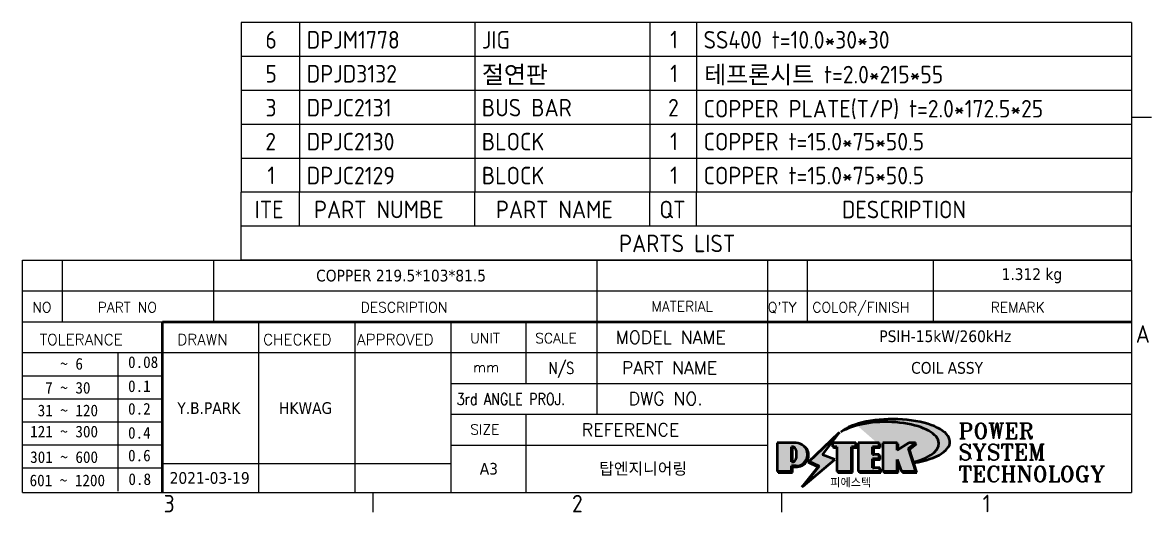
# Model space of a CAD drawing. Header units: millimetres. Extents: x 0 to 630, y 0 to 446.
# Drawn here: x 330 to 620.1, y 9.9 to 135.7 of the extents above; entities that cross this region are included whole.
import ezdxf
from ezdxf.enums import TextEntityAlignment as Align

# ---------------------------------------------------------------- set-up
doc = ezdxf.new("R2010")
doc.units = ezdxf.units.MM
doc.header["$LTSCALE"] = 1.5
doc.layers.get('0').update_dxf_attribs({"color": 3, "lineweight": 25})
for name, color, linetype, lineweight in [('경계(ISO)', 7, 'Continuous', 25), ('기호(ISO)', 5, 'Continuous', 25), ('제목(ISO)', 5, 'Continuous', 50), ('해치(ISO)', 7, 'Continuous', 18)]:
    doc.layers.add(name, color=color, linetype=linetype, lineweight=lineweight)
doc.styles.add('HAN_291', font='')
doc.styles.add('HAN_370', font='', dxfattribs={"width": 2})
doc.styles.add('RC_284', font='ROMANC.shx')
doc.styles.add('RC_287', font='ROMANC.shx')
doc.styles.add('RC_292', font='ROMANC.shx')
doc.styles.add('ROMANT_294', font='romant.shx')
doc.styles.add('문자 텍스트_PSTEK_POSCO', font='isocp.shx')
doc.styles.add('텍스트 스타일198', font='tahoma.ttf')
doc.styles.add('텍스트 스타일333', font='ROMANC.shx', dxfattribs={"width": 0.800000011920929})
doc.styles.get('HAN_291').set_extended_font_data('GulimChe')
doc.styles.get('HAN_370').set_extended_font_data('GulimChe')

# ---------------------------------------------------------------- blocks, each defined once
blk = doc.blocks.new('경계 Default Border')
at = {"layer": '경계(ISO)'}
for p, q in [((410, 74.25000190734863), (413.4000015258789, 74.25000190734863)), ((280, 10), (280, 6.599999666213989)), ((350, 10), (350, 6.599999666213989))]:
    blk.add_line(p, q, dxfattribs=at)
at = {"layer": '경계(ISO)', "color": 2, "char_height": 3.00000011920929, "attachment_point": 7, "style": '문자 텍스트_PSTEK_POSCO'}
for s, insert in [('A', (410.7144008173592, 35.61784856929444)), ('3', (244.1685395229535, 6.57139439638704)), ('2', (314.127739416884, 6.57139439638704)), ('1', (384.4860661041481, 6.59999988079071))]:
    blk.add_mtext(s, dxfattribs=dict(at, insert=insert))
blk = doc.blocks.new('제목 블록 PSTEK')
for color, points in [(252, [(317.2195697678507, 17.0593801673321), (322.0326348870767, 21.62682475217465), (322.2781991042243, 21.94392121864296), (317.0471853425802, 16.97985676345368), (318.7512090904202, 16.1899260703855), (316.0018030350395, 12.71868385740789), (316.3356552234328, 13.00206718743325), (318.9235935156908, 16.2694494742633)]), (5, [(321.6183518841322, 17.4193704504104), (319.5281351041078, 18.24969419629727), (322.4505835294948, 22.02344462252142), (317.2195697678507, 17.0593801673321), (318.9235935156908, 16.2694494742633), (316.1741874603099, 12.79820726128571)]), (1, [(324.4839107253602, 19.60711530335299), (325.2419748254881, 19.60711530335299), (325.2419748254881, 20.25857663940324), (321.2266040451076, 20.25857663940324), (321.2266040451076, 19.60711530335299), (321.9846681452406, 19.60711530335299), (321.9846681452406, 15.3430047401139), (324.4839107253602, 15.3430047401139)]), (252, [(321.9846681452406, 19.60711530335299), (321.4042753185749, 19.60711530335299), (321.4042753185749, 19.45905590879572), (321.9846681452406, 19.45905590879572)]), (252, [(324.6615819988275, 19.45905590879572), (325.4196460989604, 19.45905590879572), (325.4196460989604, 20.11051724484596), (325.2419748254881, 20.11051724484596), (325.2419748254881, 19.60711530335299), (324.4839107253602, 19.60711530335299), (324.4839107253602, 15.3430047401139), (322.1623394187076, 15.3430047401139), (322.1623394187076, 15.19494534555726), (324.6615819988275, 15.19494534555726)]), (1, [(329.2277337269622, 20.25857663940324), (325.65654113025, 20.25857663940324), (325.65654113025, 15.3430047401139), (329.3580259941756, 15.3430047401139), (329.3580259941756, 15.9944660761648), (328.1137701654877, 15.9944660761648), (328.1137701654877, 17.56360607323003), (329.2277337269622, 17.56360607323003), (329.2277337269622, 18.25543873810179), (328.1137701654877, 18.25543873810179), (328.1137701654877, 19.60711530335299), (329.2277337269622, 19.60711530335299)]), (252, [(328.2914414389548, 19.45905590879572), (329.4054050004294, 19.45905590879572), (329.4054050004294, 20.11051724484596), (329.2277337269622, 20.11051724484596), (329.2277337269622, 19.60711530335299), (328.1137701654877, 19.60711530335299), (328.1137701654877, 18.25543873810179), (328.2914414389548, 18.25543873810179)]), (1, [(332.3312149849806, 20.25857663940324), (329.8592894925411, 20.25857663940324), (329.8592894925411, 15.3430047401139), (332.3312149849806, 15.3430047401139), (332.3312149849806, 17.4318630164523), (333.0701931098801, 15.3430047401139), (335.4855464857051, 15.3430047401139), (334.2514536401189, 19.30614745124769), (335.4379594596742, 20.25857663940324), (334.3071782107978, 20.25857663940324), (332.3312149849806, 18.99741471888304)]), (252, [(332.5088862584528, 20.1105172448466), (332.3312149849806, 20.1105172448466), (332.3312149849806, 18.99741471888368), (332.5088862584528, 19.11081371413894)]), (252, [(335.6156307331414, 20.11051724484596), (335.2535118015555, 20.11051724484596), (334.2514536401189, 19.30614745124769), (335.4855464857051, 15.3430047401139), (333.1954852176545, 15.3430047401139), (333.2478643833523, 15.19494534555726), (335.6632177591723, 15.19494534555726), (334.4291249135862, 19.15808805669106)]), (252, [(328.2914414389548, 17.41554667867274), (329.4054050004294, 17.41554667867274), (329.4054050004294, 18.10737934354514), (329.2277337269622, 18.10737934354514), (329.2277337269622, 17.56360607323003), (328.1137701654877, 17.56360607323003), (328.1137701654877, 15.9944660761648), (328.2914414389548, 15.9944660761648)]), (252, [(332.5088862584528, 16.92964231796647), (332.3312149849806, 17.43186301645164), (332.3312149849806, 15.3430047401139), (330.0369607660135, 15.3430047401139), (330.0369607660135, 15.19494534555726), (332.5088862584528, 15.19494534555726)]), (252, [(329.5356972676428, 15.8464066816075), (329.3580259941756, 15.8464066816075), (329.3580259941756, 15.3430047401139), (325.8342124037171, 15.3430047401139), (325.8342124037171, 15.19494534555726), (329.5356972676428, 15.19494534555726)])]:
    blk.add_hatch(color=color).paths.add_polyline_path(points)
h = blk.add_hatch(color=1)
edge = h.paths.add_edge_path(flags=0)
edge.add_line((314.2242174273352, 19.60711530335299), (314.2242174273352, 17.00126995915134))
edge.add_line((314.2242174273352, 17.00126995915134), (314.3485873187598, 17.00126995915134))
edge.add_arc((314.3485873187598, 17.6527312952023), 0.6514613360509371, 270, 360)
edge.add_line((315.0000486548106, 17.6527312952023), (315.0000486548106, 18.95565396730211))
edge.add_arc((314.3485873187598, 18.95565396730212), 0.6514613360508712, 0, 90)
edge.add_line((314.3485873187598, 19.60711530335299), (314.2242174273352, 19.60711530335299))
edge = h.paths.add_edge_path()
edge.add_arc((314.9847713324306, 18.28938669179658), 1.969189947606664, 269.9999999999959, 450)
edge.add_line((314.9847713324306, 20.25857663940318), (311.7664314776902, 20.25857663940324))
edge.add_line((311.7664314776902, 20.25857663940324), (311.7664314776902, 15.3430047401139))
edge.add_line((311.7664314776902, 15.3430047401139), (314.2242174273352, 15.3430047401139))
edge.add_line((314.2242174273352, 15.3430047401139), (314.2242174273352, 16.32019674418991))
edge.add_line((314.2242174273352, 16.32019674418991), (314.9847713324307, 16.32019674418991))
h = blk.add_hatch(color=252)
edge = h.paths.add_edge_path()
edge.add_arc((314.9847713324309, 18.28938669179657), 1.969189947606666, 270, 406.8278729790604)
edge.add_arc((315.1624426058984, 18.1413272972396), 1.969189947606962, -90, 53.560984836317004, ccw=False)
edge.add_line((315.1624426058984, 16.17213734963263), (314.4018887008024, 16.17213734963263))
edge.add_line((314.4018887008024, 16.17213734963263), (314.4018887008024, 15.19494534555726))
edge.add_line((314.4018887008024, 15.19494534555726), (311.9441027511573, 15.19494534555726))
edge.add_line((311.9441027511573, 15.19494534555726), (311.9441027511573, 15.3430047401139))
edge.add_line((311.9441027511573, 15.3430047401139), (314.2242174273352, 15.3430047401139))
edge.add_line((314.2242174273352, 15.3430047401139), (314.2242174273352, 16.32019674418991))
edge.add_line((314.2242174273352, 16.32019674418991), (314.9847713324309, 16.32019674418991))
h = blk.add_hatch(color=252)
edge = h.paths.add_edge_path()
edge.add_line((314.4018887008024, 19.45905590879572), (314.5262585922315, 19.45905590879572))
edge.add_arc((314.5262585922314, 18.80759457274939), 0.6514613360463194, 60.4189348879147, 90.00000000000318, ccw=False)
edge.add_arc((314.3485873187602, 18.95565396730057), 0.6514613360524251, 39.96992292766206, 90.00000000009999)
edge.add_line((314.3485873187591, 19.60711530335307), (314.2242174273352, 19.60711530335298))
edge.add_line((314.2242174273352, 19.60711530335299), (314.2242174273352, 17.00126995915134))
edge.add_line((314.2242174273352, 17.00126995915134), (314.3485873187591, 17.00126995915134))
edge.add_arc((314.3485873187568, 17.652731295233), 0.6514613360816299, 270.0000000002, 274.6930825552478)
edge.add_line((314.4018887008024, 17.0034541317032), (314.4018887008024, 19.45905590879572))
at = {"layer": '해치(ISO)'}
h = blk.add_hatch(color=140, dxfattribs=at)
edge = h.paths.add_edge_path()
edge.add_ellipse((330.3660919371412, 20.15576403068321), major_axis=(9.100907360794343, 0), ratio=0.4069904968023172, start_angle=301.3098473703837, end_angle=507.7436900681698)
edge.add_ellipse((331.5340919371412, 20.4634168429492), major_axis=(-9.82350664112931, 0), ratio=0.3942600559756514, start_angle=111.51207141178469, end_angle=334.47025347086895, ccw=False)
edge.add_line((335.1363447531188, 16.8601935978785), (335.0955236905705, 16.99119398620872))
at = {"color": 180}
for p, q in [((182.475792979055, 11.79100474011392), (182.4757929790549, 51.56524660363496)), ((182.4757929790549, 51.56524660363496), (372.4757929537551, 51.56524660363496)), ((189.2651435055721, 51.56524660363496), (189.2651435055722, 41.00524660363494)), ((215.2152739891528, 41.00524660363494), (215.2152739891528, 51.56524660363496)), ((280.8758854511282, 51.56524660363496), (280.8758854511282, 41.00524660363494)), ((310.0881549537552, 51.56524660363496), (310.0881549537553, 41.00524660363494)), ((316.9044520275131, 51.56524660363496), (316.9044520275127, 41.00524660363494)), ((338.4566026226726, 51.56524660363496), (338.4566026226727, 41.00524660363494)), ((372.4757929537551, 51.56524660363496), (372.4757929537551, 11.79100474011389)), ((182.475792979055, 46.2852466036349), (372.4757929537551, 46.28524660363492)), ((182.475792979055, 41.00524660363493), (206.451475290024, 41.00524660363493)), ((222.9401812389276, 11.79100474011392), (222.9401812389276, 41.00524660363494)), ((239.4288871878316, 11.79100474011392), (239.4288871878316, 41.00524660363494)), ((255.9175931367356, 11.79100474011392), (255.9175931367356, 41.00524660363494)), ((268.6918866058747, 41.00524660363494), (268.6918866058747, 30.44524660363498)), ((280.8758854511282, 41.00524660363494), (280.8758854511282, 25.16524660363502)), ((310.088154953755, 41.00524660363494), (310.088154953755, 11.79100474011392)), ((182.475792979055, 35.72524660363497), (206.451475290024, 35.72524660363497)), ((198.8621818849491, 12.02524660363491), (198.8621818849491, 35.72524660363497)), ((206.451475290024, 35.72524660363497), (372.4757929537551, 35.72524660363497)), ((182.475792979055, 31.77524660363492), (206.451475290024, 31.77524660363492)), ((255.917593136736, 30.44524660363498), (372.4757929537552, 30.44524660363501)), ((182.475792979055, 27.82524660363487), (206.451475290024, 27.82524660363487)), ((255.9175931367359, 25.16524660363502), (372.4757929537552, 25.165246603635)), ((268.6918866058744, 25.16524660363502), (268.6918866058744, 11.79100474011392)), ((182.475792979055, 23.87524660363505), (206.451475290024, 23.87524660363505)), ((182.475792979055, 19.92524660363478), (206.451475290024, 19.92524660363478)), ((255.9175931367359, 19.88524660363481), (310.0881549537553, 19.88524660363481)), ((182.475792979055, 15.97524660363496), (206.451475290024, 15.97524660363496)), ((206.451475290024, 16.74100474011396), (255.9175931367359, 16.74100474011396)), ((182.475792979055, 11.79100474011392), (372.4757929537551, 11.79100474011389))]:
    blk.add_line(p, q, dxfattribs=at)
at = {"color": 7, "lineweight": 50}
for p, q in [((206.4514752900237, 11.79100474011392), (206.4514752900237, 41.00524660363494)), ((206.451475290024, 41.00524660363494), (372.4757929537551, 41.00524660363496))]:
    blk.add_line(p, q, dxfattribs=at)
at = {"color": 7}
for p, q in [((322.2781991042243, 21.94392121864296), (317.0471853425802, 16.97985676345368)), ((322.4505835294948, 22.02344462252142), (317.2195697678507, 17.0593801673321)), ((317.2195697678507, 17.0593801673321), (322.0326348870767, 21.62682475217465)), ((319.5281351041078, 18.24969419629727), (322.4505835294948, 22.02344462252142)), ((322.0326348870767, 21.62682475217465), (322.2781991042243, 21.94392121864296)), ((311.7664314776902, 20.25900474011391), (311.7664314776902, 15.34300474011391)), ((314.9847713324309, 20.25857663940324), (311.7664314776902, 20.25857663940324)), ((314.9847713324309, 20.25857663940324), (311.7664314776902, 20.25857663940324)), ((311.7664314776902, 20.25857663940324), (311.7664314776902, 15.3430047401139)), ((314.2242174273352, 17.00126995915134), (314.2242174273352, 19.60711530335299)), ((314.2242174273352, 19.60711530335299), (314.3485873187591, 19.60711530335299)), ((314.3485873187591, 19.60711530335299), (314.2242174273352, 19.60711530335299)), ((314.2242174273352, 19.60711530335299), (314.2242174273352, 17.00126995915134)), ((314.2242174273352, 17.00126995915134), (314.2242174273352, 19.60711530335299)), ((314.2242174273352, 19.60711530335299), (314.3485873187591, 19.60711530335299)), ((314.4018887008024, 19.45905590879572), (314.5262585922314, 19.45905590879572)), ((314.4018887008024, 17.0034541317032), (314.4018887008024, 19.45905590879572)), ((325.2419748254881, 20.25857663940324), (321.2266040451076, 20.25857663940324)), ((321.2266040451076, 20.25857663940324), (321.2266040451076, 19.60711530335299)), ((325.2419748254881, 20.25857663940324), (321.2266040451076, 20.25857663940324)), ((321.2266040451076, 20.25857663940324), (321.2266040451076, 19.60711530335299)), ((321.2266040451076, 19.60711530335299), (321.9846681452406, 19.60711530335299)), ((321.2266040451076, 19.60711530335299), (321.9846681452406, 19.60711530335299)), ((321.4042753185749, 19.60711530335299), (321.4042753185749, 19.45905590879572)), ((321.9846681452406, 19.60711530335299), (321.4042753185749, 19.60711530335299)), ((321.4042753185749, 19.45905590879572), (321.9846681452406, 19.45905590879572)), ((321.9846681452406, 19.60711530335299), (321.9846681452406, 15.3430047401139)), ((321.9846681452406, 19.45905590879572), (321.9846681452406, 19.60711530335299)), ((321.9846681452406, 19.60711530335299), (321.9846681452406, 15.3430047401139)), ((324.4839107253602, 19.60711530335299), (325.2419748254881, 19.60711530335299)), ((324.4839107253602, 15.3430047401139), (324.4839107253602, 19.60711530335299)), ((325.2419748254881, 19.60711530335299), (324.4839107253602, 19.60711530335299)), ((324.4839107253602, 19.60711530335299), (324.4839107253602, 15.3430047401139)), ((324.4839107253602, 19.60711530335299), (325.2419748254881, 19.60711530335299)), ((324.4839107253602, 15.3430047401139), (324.4839107253602, 19.60711530335299)), ((324.6615819988275, 19.45905590879572), (325.4196460989604, 19.45905590879572)), ((324.6615819988275, 15.19494534555726), (324.6615819988275, 19.45905590879572)), ((325.2419748254881, 19.60711530335299), (325.2419748254881, 20.25857663940324)), ((325.2419748254881, 19.60711530335299), (325.2419748254881, 20.25857663940324)), ((325.4196460989604, 20.11051724484596), (325.2419748254881, 20.11051724484596)), ((325.2419748254881, 20.11051724484596), (325.2419748254881, 19.60711530335299)), ((325.4196460989604, 19.45905590879572), (325.4196460989604, 20.11051724484596)), ((329.2277337269622, 20.25857663940324), (325.65654113025, 20.25857663940324)), ((325.65654113025, 20.25857663940324), (325.65654113025, 15.3430047401139)), ((325.65654113025, 20.25857663940324), (325.65654113025, 15.3430047401139)), ((329.2277337269622, 20.25857663940324), (325.65654113025, 20.25857663940324)), ((328.1137701654877, 18.25543873810179), (328.1137701654877, 19.60711530335299)), ((328.1137701654877, 19.60711530335299), (329.2277337269622, 19.60711530335299)), ((329.2277337269622, 19.60711530335299), (328.1137701654877, 19.60711530335299)), ((328.1137701654877, 19.60711530335299), (328.1137701654877, 18.25543873810179)), ((328.1137701654877, 18.25543873810179), (328.1137701654877, 19.60711530335299)), ((328.1137701654877, 19.60711530335299), (329.2277337269622, 19.60711530335299)), ((328.2914414389548, 18.25543873810179), (328.2914414389548, 19.45905590879572)), ((328.2914414389548, 19.45905590879572), (329.4054050004294, 19.45905590879572)), ((329.2277337269622, 19.60711530335299), (329.2277337269622, 20.25857663940324)), ((329.2277337269622, 19.60711530335299), (329.2277337269622, 20.25857663940324)), ((329.4054050004294, 20.11051724484596), (329.2277337269622, 20.11051724484596)), ((329.2277337269622, 20.11051724484596), (329.2277337269622, 19.60711530335299)), ((329.4054050004294, 19.45905590879572), (329.4054050004294, 20.11051724484596)), ((332.3312149849806, 20.25857663940324), (329.8592894925411, 20.25857663940324)), ((329.8592894925411, 20.25857663940324), (329.8592894925411, 15.3430047401139)), ((329.8592894925411, 20.25857663940324), (329.8592894925411, 15.3430047401139)), ((332.3312149849806, 20.25857663940324), (329.8592894925411, 20.25857663940324)), ((334.3071782107978, 20.25857663940324), (332.3312149849806, 18.99741471888304)), ((332.3312149849806, 18.99741471888304), (332.3312149849806, 20.25857663940324)), ((334.3071782107978, 20.25857663940324), (332.3312149849806, 18.99741471888304)), ((332.3312149849806, 18.99741471888304), (332.3312149849806, 20.25857663940324)), ((332.5088862584528, 20.1105172448466), (332.3312149849806, 20.1105172448466)), ((332.3312149849806, 20.1105172448466), (332.3312149849806, 18.99741471888368)), ((332.5088862584528, 19.11081371413894), (332.5088862584528, 20.1105172448466)), ((334.2514536401189, 19.30614745124769), (335.4379594596742, 20.25857663940324)), ((334.2514536401189, 19.30614745124769), (335.4379594596742, 20.25857663940324)), ((335.2535118015555, 20.11051724484596), (334.2514536401189, 19.30614745124769)), ((335.4379594596742, 20.25857663940324), (334.3071782107978, 20.25857663940324)), ((335.4379594596742, 20.25857663940324), (334.3071782107978, 20.25857663940324)), ((334.4291249135862, 19.15808805669104), (335.6156307331414, 20.11051724484596)), ((335.6156307331414, 20.11051724484596), (335.2535118015555, 20.11051724484596)), ((315.0000486548106, 18.95565396730275), (315.0000486548106, 17.65273129520161)), ((315.0000486548106, 18.95565396730275), (315.0000486548106, 17.65273129520161)), ((316.1741874603099, 12.79820726128571), (321.6183518841322, 17.4193704504104)), ((321.6183518841322, 17.4193704504104), (319.5281351041078, 18.24969419629727)), ((329.2277337269622, 18.25543873810179), (328.1137701654877, 18.25543873810179)), ((328.1137701654877, 18.25543873810179), (328.2914414389548, 18.25543873810179)), ((329.2277337269622, 18.25543873810179), (328.1137701654877, 18.25543873810179)), ((328.1137701654877, 17.56360607323003), (329.2277337269622, 17.56360607323003)), ((328.1137701654877, 15.9944660761648), (328.1137701654877, 17.56360607323003)), ((329.2277337269622, 17.56360607323003), (328.1137701654877, 17.56360607323003)), ((328.1137701654877, 17.56360607323003), (328.1137701654877, 15.9944660761648)), ((328.1137701654877, 17.56360607323003), (329.2277337269622, 17.56360607323003)), ((328.1137701654877, 15.9944660761648), (328.1137701654877, 17.56360607323003)), ((328.2914414389548, 15.9944660761648), (328.2914414389548, 17.41554667867274)), ((328.2914414389548, 17.41554667867274), (329.4054050004294, 17.41554667867274)), ((329.2277337269622, 17.56360607323003), (329.2277337269622, 18.25543873810179)), ((329.2277337269622, 17.56360607323003), (329.2277337269622, 18.25543873810179)), ((329.4054050004294, 18.10737934354514), (329.2277337269622, 18.10737934354514)), ((329.2277337269622, 18.10737934354514), (329.2277337269622, 17.56360607323003)), ((329.4054050004294, 17.41554667867274), (329.4054050004294, 18.10737934354514)), ((332.3312149849806, 18.99741471888368), (332.5088862584528, 19.11081371413894)), ((332.3312149849806, 17.4318630164523), (333.0701931098801, 15.3430047401139)), ((332.3312149849806, 15.3430047401139), (332.3312149849806, 17.4318630164523)), ((332.5088862584528, 16.92964231796647), (332.3312149849806, 17.43186301645164)), ((332.3312149849806, 17.43186301645164), (332.3312149849806, 15.3430047401139)), ((332.3312149849806, 17.4318630164523), (333.0701931098801, 15.3430047401139)), ((332.3312149849806, 15.3430047401139), (332.3312149849806, 17.4318630164523)), ((335.4855464857051, 15.3430047401139), (334.2514536401189, 19.30614745124769)), ((334.2514536401189, 19.30614745124769), (335.4855464857051, 15.3430047401139)), ((335.4855464857051, 15.3430047401139), (334.2514536401189, 19.30614745124769)), ((335.6632177591723, 15.19494534555726), (334.4291249135862, 19.15808805669104)), ((345.0447381189468, 17.50375595811051), (344.9867755289346, 17.689895936919)), ((314.3485873187591, 17.00126995915134), (314.2242174273352, 17.00126995915134)), ((314.2242174273352, 17.00126995915134), (314.3485873187591, 17.00126995915134)), ((314.3485873187591, 17.00126995915134), (314.2242174273352, 17.00126995915134)), ((314.2242174273352, 16.32019674418991), (314.9847713324309, 16.32019674418991)), ((314.2242174273352, 15.3430047401139), (314.2242174273352, 16.32019674418991)), ((314.9847713324309, 16.32019674418991), (314.2242174273352, 16.32019674418991)), ((314.2242174273352, 16.32019674418991), (314.2242174273352, 15.3430047401139)), ((314.2242174273352, 16.32019674418991), (314.9847713324309, 16.32019674418991)), ((314.2242174273352, 15.3430047401139), (314.2242174273352, 16.32019674418991)), ((314.4018887008024, 16.17213734963263), (315.162442605898, 16.17213734963263)), ((314.4018887008024, 15.19494534555726), (314.4018887008024, 16.17213734963263)), ((318.7512090904202, 16.1899260703855), (316.0018030350395, 12.71868385740789)), ((318.9235935156908, 16.2694494742633), (316.1741874603099, 12.79820726128571)), ((316.3356552234328, 13.00206718743325), (318.9235935156908, 16.2694494742633)), ((317.0471853425802, 16.97985676345368), (318.7512090904202, 16.1899260703855)), ((318.9235935156908, 16.2694494742633), (317.2195697678507, 17.0593801673321)), ((317.2195697678507, 17.0593801673321), (318.9235935156908, 16.2694494742633)), ((329.3580259941756, 15.9944660761648), (328.1137701654877, 15.9944660761648)), ((328.1137701654877, 15.9944660761648), (328.2914414389548, 15.9944660761648)), ((329.3580259941756, 15.9944660761648), (328.1137701654877, 15.9944660761648)), ((329.3580259941756, 15.3430047401139), (329.3580259941756, 15.9944660761648)), ((329.3580259941756, 15.3430047401139), (329.3580259941756, 15.9944660761648)), ((329.5356972676428, 15.8464066816075), (329.3580259941756, 15.8464066816075)), ((329.3580259941756, 15.8464066816075), (329.3580259941756, 15.3430047401139)), ((329.5356972676428, 15.19494534555726), (329.5356972676428, 15.8464066816075)), ((332.5088862584528, 15.19494534555726), (332.5088862584528, 16.92964231796647)), ((311.7664314776902, 15.3430047401139), (314.2242174273352, 15.3430047401139)), ((311.7664314776902, 15.3430047401139), (314.2242174273352, 15.3430047401139)), ((314.2242174273352, 15.3430047401139), (311.9441027511573, 15.3430047401139)), ((311.9441027511573, 15.3430047401139), (311.9441027511573, 15.19494534555726)), ((311.9441027511573, 15.19494534555726), (314.4018887008024, 15.19494534555726)), ((321.9846681452406, 15.3430047401139), (324.4839107253602, 15.3430047401139)), ((321.9846681452406, 15.3430047401139), (324.4839107253602, 15.3430047401139)), ((324.4839107253602, 15.3430047401139), (322.1623394187076, 15.3430047401139)), ((322.1623394187076, 15.3430047401139), (322.1623394187076, 15.19494534555726)), ((322.1623394187076, 15.19494534555726), (324.6615819988275, 15.19494534555726)), ((325.65654113025, 15.3430047401139), (329.3580259941756, 15.3430047401139)), ((325.65654113025, 15.3430047401139), (329.3580259941756, 15.3430047401139)), ((329.3580259941756, 15.3430047401139), (325.8342124037171, 15.3430047401139)), ((325.8342124037171, 15.3430047401139), (325.8342124037171, 15.19494534555726)), ((325.8342124037171, 15.19494534555726), (329.5356972676428, 15.19494534555726)), ((329.8592894925411, 15.3430047401139), (332.3312149849806, 15.3430047401139)), ((329.8592894925411, 15.3430047401139), (332.3312149849806, 15.3430047401139)), ((332.3312149849806, 15.3430047401139), (330.0369607660135, 15.3430047401139)), ((330.0369607660135, 15.3430047401139), (330.0369607660135, 15.19494534555726)), ((330.0369607660135, 15.19494534555726), (332.5088862584528, 15.19494534555726)), ((333.0701931098801, 15.3430047401139), (335.4855464857051, 15.3430047401139)), ((333.0701931098801, 15.3430047401139), (335.4855464857051, 15.3430047401139)), ((335.4855464857051, 15.3430047401139), (333.1954852176545, 15.3430047401139)), ((333.1954852176545, 15.3430047401139), (333.2478643833523, 15.19494534555726)), ((333.2478643833523, 15.19494534555726), (335.6632177591723, 15.19494534555726)), ((316.0018030350395, 12.71868385740789), (316.3356552234328, 13.00206718743325))]:
    blk.add_line(p, q, dxfattribs=at)
at = {"color": 5}
for p, q in [((322.4505835294948, 22.02344462252142), (317.2195697678507, 17.0593801673321)), ((319.5281351041078, 18.24969419629727), (322.4505835294948, 22.02344462252142)), ((316.1741874603099, 12.79820726128571), (321.6183518841322, 17.4193704504104)), ((321.6183518841322, 17.4193704504104), (319.5281351041078, 18.24969419629727)), ((318.9235935156908, 16.2694494742633), (316.1741874603099, 12.79820726128571)), ((317.2195697678507, 17.0593801673321), (318.9235935156908, 16.2694494742633))]:
    blk.add_line(p, q, dxfattribs=at)
at = {"color": 1}
for p, q in [((314.9847713324309, 20.25857663940324), (311.7664314776902, 20.25857663940324)), ((311.7664314776902, 20.25857663940324), (311.7664314776902, 15.3430047401139)), ((314.2242174273352, 17.00126995915134), (314.2242174273352, 19.60711530335299)), ((314.2242174273352, 19.60711530335299), (314.3485873187591, 19.60711530335299)), ((325.2419748254881, 20.25857663940324), (321.2266040451076, 20.25857663940324)), ((321.2266040451076, 20.25857663940324), (321.2266040451076, 19.60711530335299)), ((321.2266040451076, 19.60711530335299), (321.9846681452406, 19.60711530335299)), ((321.9846681452406, 19.60711530335299), (321.9846681452406, 15.3430047401139)), ((324.4839107253602, 19.60711530335299), (325.2419748254881, 19.60711530335299)), ((324.4839107253602, 15.3430047401139), (324.4839107253602, 19.60711530335299)), ((325.2419748254881, 19.60711530335299), (325.2419748254881, 20.25857663940324)), ((329.2277337269622, 20.25857663940324), (325.65654113025, 20.25857663940324)), ((325.65654113025, 20.25857663940324), (325.65654113025, 15.3430047401139)), ((328.1137701654877, 18.25543873810179), (328.1137701654877, 19.60711530335299)), ((328.1137701654877, 19.60711530335299), (329.2277337269622, 19.60711530335299)), ((329.2277337269622, 19.60711530335299), (329.2277337269622, 20.25857663940324)), ((332.3312149849806, 20.25857663940324), (329.8592894925411, 20.25857663940324)), ((329.8592894925411, 20.25857663940324), (329.8592894925411, 15.3430047401139)), ((334.3071782107978, 20.25857663940324), (332.3312149849806, 18.99741471888304)), ((332.3312149849806, 18.99741471888304), (332.3312149849806, 20.25857663940324)), ((334.2514536401189, 19.30614745124769), (335.4379594596742, 20.25857663940324)), ((335.4379594596742, 20.25857663940324), (334.3071782107978, 20.25857663940324)), ((315.0000486548106, 18.95565396730275), (315.0000486548106, 17.65273129520161)), ((329.2277337269622, 18.25543873810179), (328.1137701654877, 18.25543873810179)), ((328.1137701654877, 17.56360607323003), (329.2277337269622, 17.56360607323003)), ((328.1137701654877, 15.9944660761648), (328.1137701654877, 17.56360607323003)), ((329.2277337269622, 17.56360607323003), (329.2277337269622, 18.25543873810179)), ((332.3312149849806, 17.4318630164523), (333.0701931098801, 15.3430047401139)), ((332.3312149849806, 15.3430047401139), (332.3312149849806, 17.4318630164523)), ((335.4855464857051, 15.3430047401139), (334.2514536401189, 19.30614745124769)), ((314.3485873187591, 17.00126995915134), (314.2242174273352, 17.00126995915134)), ((314.2242174273352, 16.32019674418991), (314.9847713324309, 16.32019674418991)), ((314.2242174273352, 15.3430047401139), (314.2242174273352, 16.32019674418991)), ((329.3580259941756, 15.9944660761648), (328.1137701654877, 15.9944660761648)), ((329.3580259941756, 15.3430047401139), (329.3580259941756, 15.9944660761648)), ((311.7664314776902, 15.3430047401139), (314.2242174273352, 15.3430047401139)), ((321.9846681452406, 15.3430047401139), (324.4839107253602, 15.3430047401139)), ((325.65654113025, 15.3430047401139), (329.3580259941756, 15.3430047401139)), ((329.8592894925411, 15.3430047401139), (332.3312149849806, 15.3430047401139)), ((333.0701931098801, 15.3430047401139), (335.4855464857051, 15.3430047401139))]:
    blk.add_line(p, q, dxfattribs=at)
at = {"color": 7}
for centre, radius, start, end in [((314.3485873187598, 18.95565396730211), 0.6514613360508712, 0, 90), ((314.3485873187602, 18.95565396730057), 0.6514613360524251, 39.96992292766117, 90), ((314.3485873187598, 18.95565396730212), 0.6514613360508712, 0, 90), ((314.5262585922314, 18.80759457274939), 0.6514613360463193, 60.41893488791137, 90), ((314.9847713324309, 18.28938669179658), 1.969189947606665, 270, 90), ((314.9847713324309, 18.28938669179658), 1.969189947606665, 270, 90), ((314.9847713324307, 18.2893866917965), 1.969189947606594, 270, 46.82787297909833), ((315.1624426058984, 18.1413272972396), 1.969189947606961, 270, 53.56098483636067), ((314.3485873187597, 17.65273129520228), 0.6514613360509381, 270, 0), ((314.3485873187598, 17.6527312952023), 0.6514613360509381, 270, 0), ((314.3485873187568, 17.652731295233), 0.6514613360816299, 270, 274.6930825552478)]:
    blk.add_arc(centre, radius, start, end, dxfattribs=at)
at = {"color": 1}
for centre, radius, start, end in [((314.3485873187598, 18.95565396730211), 0.6514613360508712, 0, 90), ((314.9847713324309, 18.28938669179657), 1.969189947606665, 270, 90), ((314.3485873187598, 17.6527312952023), 0.6514613360509381, 270, 0)]:
    blk.add_arc(centre, radius, start, end, dxfattribs=at)
at = {"layer": '제목(ISO)', "lineweight": 18}
blk.add_line((182.475792979055, 35.72500474011393), (182.475792979055, 11.79100474011392), dxfattribs=at)
at = {"layer": '제목(ISO)'}
for p, q in [((322.2781991042243, 21.94392121864296), (317.0471853425802, 16.97985676345368)), ((322.4505835294948, 22.02344462252142), (317.2195697678507, 17.0593801673321)), ((317.2195697678507, 17.0593801673321), (322.0326348870767, 21.62682475217465)), ((319.5281351041078, 18.24969419629727), (322.4505835294948, 22.02344462252142)), ((322.0326348870767, 21.62682475217465), (322.2781991042243, 21.94392121864296)), ((314.9847713324306, 20.25857663940324), (311.7664314776902, 20.25857663940324)), ((311.7664314776902, 20.25857663940324), (311.7664314776902, 15.3430047401139)), ((314.2242174273352, 17.00126995915134), (314.2242174273352, 19.60711530335299)), ((314.2242174273352, 19.60711530335299), (314.3485873187598, 19.60711530335299)), ((314.3485873187591, 19.60711530335299), (314.2242174273352, 19.60711530335299)), ((314.2242174273352, 19.60711530335299), (314.2242174273352, 17.00126995915134)), ((314.4018887008024, 19.45905590879572), (314.5262585922314, 19.45905590879572)), ((314.4018887008024, 17.0034541317032), (314.4018887008024, 19.45905590879572)), ((325.2419748254881, 20.25857663940324), (321.2266040451076, 20.25857663940324)), ((321.2266040451076, 20.25857663940324), (321.2266040451076, 19.60711530335299)), ((321.2266040451076, 19.60711530335299), (321.9846681452406, 19.60711530335299)), ((321.9846681452406, 19.60711530335299), (321.4042753185749, 19.60711530335299)), ((321.4042753185749, 19.60711530335299), (321.4042753185749, 19.45905590879572)), ((321.4042753185749, 19.45905590879572), (321.9846681452406, 19.45905590879572)), ((321.9846681452406, 19.60711530335299), (321.9846681452406, 15.3430047401139)), ((321.9846681452406, 19.45905590879572), (321.9846681452406, 19.60711530335299)), ((324.4839107253602, 19.60711530335299), (325.2419748254881, 19.60711530335299)), ((324.4839107253602, 15.3430047401139), (324.4839107253602, 19.60711530335299)), ((325.2419748254881, 19.60711530335299), (324.4839107253602, 19.60711530335299)), ((324.4839107253602, 19.60711530335299), (324.4839107253602, 15.3430047401139)), ((324.6615819988275, 19.45905590879572), (325.4196460989604, 19.45905590879572)), ((324.6615819988275, 15.19494534555726), (324.6615819988275, 19.45905590879572)), ((325.2419748254881, 19.60711530335299), (325.2419748254881, 20.25857663940324)), ((325.4196460989604, 20.11051724484596), (325.2419748254881, 20.11051724484596)), ((325.2419748254881, 20.11051724484596), (325.2419748254881, 19.60711530335299)), ((325.4196460989604, 19.45905590879572), (325.4196460989604, 20.11051724484596)), ((329.2277337269622, 20.25857663940324), (325.65654113025, 20.25857663940324)), ((325.65654113025, 20.25857663940324), (325.65654113025, 15.3430047401139)), ((328.1137701654877, 18.25543873810179), (328.1137701654877, 19.60711530335299)), ((328.1137701654877, 19.60711530335299), (329.2277337269622, 19.60711530335299)), ((329.2277337269622, 19.60711530335299), (328.1137701654877, 19.60711530335299)), ((328.1137701654877, 19.60711530335299), (328.1137701654877, 18.25543873810179)), ((328.2914414389548, 19.45905590879572), (329.4054050004294, 19.45905590879572)), ((328.2914414389548, 18.25543873810179), (328.2914414389548, 19.45905590879572)), ((329.2277337269622, 19.60711530335299), (329.2277337269622, 20.25857663940324)), ((329.4054050004294, 20.11051724484596), (329.2277337269622, 20.11051724484596)), ((329.2277337269622, 20.11051724484596), (329.2277337269622, 19.60711530335299)), ((329.4054050004294, 19.45905590879572), (329.4054050004294, 20.11051724484596)), ((332.3312149849806, 20.25857663940324), (329.8592894925411, 20.25857663940324)), ((329.8592894925411, 20.25857663940324), (329.8592894925411, 15.3430047401139)), ((334.3071782107978, 20.25857663940324), (332.3312149849806, 18.99741471888304)), ((332.3312149849806, 18.99741471888304), (332.3312149849806, 20.25857663940324)), ((332.5088862584528, 20.1105172448466), (332.3312149849806, 20.1105172448466)), ((332.3312149849806, 20.1105172448466), (332.3312149849806, 18.99741471888368)), ((332.5088862584528, 19.11081371413894), (332.5088862584528, 20.1105172448466)), ((334.2514536401189, 19.30614745124769), (335.4379594596742, 20.25857663940324)), ((335.2535118015555, 20.11051724484596), (334.2514536401189, 19.30614745124769)), ((335.4379594596742, 20.25857663940324), (334.3071782107978, 20.25857663940324)), ((334.4291249135862, 19.15808805669106), (335.6156307331414, 20.11051724484596)), ((335.6156307331414, 20.11051724484596), (335.2535118015555, 20.11051724484596)), ((315.0000486548106, 18.95565396730211), (315.0000486548106, 17.6527312952023)), ((316.1741874603099, 12.79820726128571), (321.6183518841322, 17.4193704504104)), ((321.6183518841322, 17.4193704504104), (319.5281351041078, 18.24969419629727)), ((329.2277337269622, 18.25543873810179), (328.1137701654877, 18.25543873810179)), ((328.1137701654877, 18.25543873810179), (328.2914414389548, 18.25543873810179)), ((328.1137701654877, 15.9944660761648), (328.1137701654877, 17.56360607323003)), ((328.1137701654877, 17.56360607323003), (329.2277337269622, 17.56360607323003)), ((329.2277337269622, 17.56360607323003), (328.1137701654877, 17.56360607323003)), ((328.1137701654877, 17.56360607323003), (328.1137701654877, 15.9944660761648)), ((328.2914414389548, 17.41554667867274), (329.4054050004294, 17.41554667867274)), ((328.2914414389548, 15.9944660761648), (328.2914414389548, 17.41554667867274)), ((329.2277337269622, 17.56360607323003), (329.2277337269622, 18.25543873810179)), ((329.4054050004294, 18.10737934354514), (329.2277337269622, 18.10737934354514)), ((329.2277337269622, 18.10737934354514), (329.2277337269622, 17.56360607323003)), ((329.4054050004294, 17.41554667867274), (329.4054050004294, 18.10737934354514)), ((332.3312149849806, 18.99741471888368), (332.5088862584528, 19.11081371413894)), ((332.3312149849806, 15.3430047401139), (332.3312149849806, 17.4318630164523)), ((332.3312149849806, 17.4318630164523), (333.0701931098801, 15.3430047401139)), ((332.5088862584528, 16.92964231796647), (332.3312149849806, 17.43186301645164)), ((332.3312149849806, 17.43186301645164), (332.3312149849806, 15.3430047401139)), ((335.4855464857051, 15.3430047401139), (334.2514536401189, 19.30614745124769)), ((334.2514536401189, 19.30614745124769), (335.4855464857051, 15.3430047401139)), ((335.6632177591723, 15.19494534555726), (334.4291249135862, 19.15808805669106)), ((314.3485873187598, 17.00126995915134), (314.2242174273352, 17.00126995915134)), ((314.2242174273352, 17.00126995915134), (314.3485873187591, 17.00126995915134)), ((314.2242174273352, 15.3430047401139), (314.2242174273352, 16.32019674418991)), ((314.2242174273352, 16.32019674418991), (314.9847713324307, 16.32019674418991)), ((314.9847713324309, 16.32019674418991), (314.2242174273352, 16.32019674418991)), ((314.2242174273352, 16.32019674418991), (314.2242174273352, 15.3430047401139)), ((314.4018887008024, 15.19494534555726), (314.4018887008024, 16.17213734963263)), ((314.4018887008024, 16.17213734963263), (315.1624426058984, 16.17213734963263)), ((318.7512090904202, 16.1899260703855), (316.0018030350395, 12.71868385740789)), ((318.9235935156908, 16.2694494742633), (316.1741874603099, 12.79820726128571)), ((316.3356552234328, 13.00206718743325), (318.9235935156908, 16.2694494742633)), ((317.0471853425802, 16.97985676345368), (318.7512090904202, 16.1899260703855)), ((317.2195697678507, 17.0593801673321), (318.9235935156908, 16.2694494742633)), ((318.9235935156908, 16.2694494742633), (317.2195697678507, 17.0593801673321)), ((329.3580259941756, 15.9944660761648), (328.1137701654877, 15.9944660761648)), ((328.1137701654877, 15.9944660761648), (328.2914414389548, 15.9944660761648)), ((329.3580259941756, 15.3430047401139), (329.3580259941756, 15.9944660761648)), ((329.5356972676428, 15.8464066816075), (329.3580259941756, 15.8464066816075)), ((329.3580259941756, 15.8464066816075), (329.3580259941756, 15.3430047401139)), ((329.5356972676428, 15.19494534555726), (329.5356972676428, 15.8464066816075)), ((332.5088862584528, 15.19494534555726), (332.5088862584528, 16.92964231796647)), ((311.7664314776902, 15.3430047401139), (314.2242174273352, 15.3430047401139)), ((314.2242174273352, 15.3430047401139), (311.9441027511573, 15.3430047401139)), ((311.9441027511573, 15.3430047401139), (311.9441027511573, 15.19494534555726)), ((311.9441027511573, 15.19494534555726), (314.4018887008024, 15.19494534555726)), ((321.9846681452406, 15.3430047401139), (324.4839107253602, 15.3430047401139)), ((324.4839107253602, 15.3430047401139), (322.1623394187076, 15.3430047401139)), ((322.1623394187076, 15.3430047401139), (322.1623394187076, 15.19494534555726)), ((322.1623394187076, 15.19494534555726), (324.6615819988275, 15.19494534555726)), ((325.65654113025, 15.3430047401139), (329.3580259941756, 15.3430047401139)), ((329.3580259941756, 15.3430047401139), (325.8342124037171, 15.3430047401139)), ((325.8342124037171, 15.3430047401139), (325.8342124037171, 15.19494534555726)), ((325.8342124037171, 15.19494534555726), (329.5356972676428, 15.19494534555726)), ((329.8592894925411, 15.3430047401139), (332.3312149849806, 15.3430047401139)), ((332.3312149849806, 15.3430047401139), (330.0369607660135, 15.3430047401139)), ((330.0369607660135, 15.3430047401139), (330.0369607660135, 15.19494534555726)), ((330.0369607660135, 15.19494534555726), (332.5088862584528, 15.19494534555726)), ((333.0701931098801, 15.3430047401139), (335.4855464857051, 15.3430047401139)), ((335.4855464857051, 15.3430047401139), (333.1954852176545, 15.3430047401139)), ((333.1954852176545, 15.3430047401139), (333.2478643833523, 15.19494534555726)), ((333.2478643833523, 15.19494534555726), (335.6632177591723, 15.19494534555726)), ((316.0018030350395, 12.71868385740789), (316.3356552234328, 13.00206718743325))]:
    blk.add_line(p, q, dxfattribs=at)
at = {"layer": '제목(ISO)', "color": 4}
blk.add_line((335.1363447531188, 16.8601935978785), (335.0955236905705, 16.99119398620872), dxfattribs=at)
at = {"layer": '제목(ISO)'}
for centre, radius, start, end in [((314.3485873187598, 18.95565396730212), 0.6514613360508712, 0, 90), ((314.3485873187602, 18.95565396730057), 0.6514613360524251, 39.96992292766117, 90), ((314.5262585922314, 18.80759457274939), 0.6514613360463193, 60.41893488791137, 90), ((314.9847713324306, 18.28938669179658), 1.969189947606664, 46.82787297909431, 90), ((314.9847713324307, 18.2893866917965), 1.969189947606594, 270, 46.82787297909833), ((314.9847713324309, 18.28938669179657), 1.969189947606666, 270, 46.8278729790603), ((315.1624426058984, 18.1413272972396), 1.969189947606962, 270, 53.56098483631701), ((314.3485873187598, 17.6527312952023), 0.6514613360509371, 270, 0), ((314.3485873187568, 17.652731295233), 0.6514613360816299, 270, 274.6930825552478)]:
    blk.add_arc(centre, radius, start, end, dxfattribs=at)
at = {"layer": '제목(ISO)', "color": 4}
for centre, major_axis, ratio, start_param, end_param in [((331.5340919371412, 20.4634168429492), (9.82350664112931, 0), 0.3942600559756514, 5.087845455444478, 8.97919982663645), ((330.3660919371412, 20.15576403068321), (9.100907360794343, 0), 0.4069904968023172, 5.258848905294775, 8.861799147915196)]:
    blk.add_ellipse(centre, major_axis=major_axis, ratio=ratio, start_param=start_param, end_param=end_param, dxfattribs=at)
at = {"color": 2, "style": 'RC_284'}
blk.add_text('MATERIAL', height=1.742399930953979, dxfattribs=at).set_placement((295.4820202024417, 43.64524660363492), align=Align.MIDDLE_CENTER)
at = {"color": 2}
for s, height, style, p in [('COLOR/FINISH', 1.742399930953979, 'RC_284', (317.7725341324144, 42.62317362549192)), ('NO', 1.742399930953979, 'RC_284', (184.135398793432, 42.62317362549192)), ('PART NO', 1.742399930953979, 'RC_284', (195.3359407378685, 42.62317362549192)), ('DESCRIPTION', 1.742399930953979, 'RC_284', (240.4025565652523, 42.62317362549192)), ("Q'TY", 1.742399930953979, 'RC_284', (310.1440786515383, 42.62317362549192)), ('REMARK', 1.742399930953979, 'RC_284', (348.346649953877, 42.62317362549192)), (' TOLERANCE', 1.899999976158142, 'RC_287', (184.0872874387979, 37.00893196870329)), ('DRAWN', 1.899999976158142, 'RC_287', (208.9766620976279, 37.00893196870329)), ('CHECKED', 1.899999976158142, 'RC_287', (223.6856844514997, 37.00893196870329)), ('APPROVED', 1.899999976158142, 'RC_287', (239.7795453577791, 37.00893196870329)), ('UNIT', 1.742399930953979, 'RC_284', (259.1652673287452, 37.34317362549218)), ('SCALE', 1.742399930953979, 'RC_284', (270.2934779252897, 37.34317362549218)), ('MODEL NAME', 2.178000062704086, 'RC_292', (284.096330289083, 37.25462520371384)), ('0.08', 2.000000029802322, 'HAN_291', (200.5467345600617, 33.09873600004101)), ('    ~ 6', 2.000000029802322, 'HAN_291', (183.7721304966814, 32.8176515608431)), ('mm', 1.742399930953979, 'RC_284', (259.6505418159997, 32.3543089683787)), ('PART NAME', 2.178000062704086, 'RC_292', (285.1416959765849, 32.03045329421792)), ('0.1', 2.000000029802322, 'HAN_291', (200.5467345600617, 28.98646558742206)), ('  7 ~ 30', 2.000000029802322, 'HAN_291', (183.7721304966814, 28.70538114822415)), ('0.2', 2.000000029802322, 'HAN_291', (200.5467345600617, 25.10736625836028)), (' DWG NO.', 2.178000062704086, 'RC_292', (284.8124284083233, 26.75045329421772)), (' 31 ~ 120', 2.000000029802322, 'HAN_291', (183.7721304966814, 24.82628181916237)), ('SIZE', 1.742399930953979, 'RC_284', (259.1652673287452, 21.69497768947366)), ('REFERENCE', 2.178000062704086, 'RC_292', (278.2741065029841, 21.43214925458022)), ('121 ~ 300', 2.000000029802322, 'HAN_291', (183.7721304966814, 21.21401206133254)), ('0.4', 2.000000029802322, 'HAN_291', (200.5467345600617, 20.99509650053045)), ('301 ~ 600', 2.000000029802322, 'HAN_291', (183.7721304966814, 16.83491273227077)), ('0.6', 2.000000029802322, 'HAN_291', (200.5467345600617, 17.11599717146868)), ('601 ~ 1200', 2.000000029802322, 'HAN_291', (183.6802025156883, 12.84759660881125)), ('0.8', 2.000000029802322, 'HAN_291', (200.6097246063884, 13.05732192299702))]:
    blk.add_text(s, height=height, dxfattribs=dict(at, style=style)).set_placement(p)
at = {"color": 7, "style": '텍스트 스타일333', "width": 0.7999999523162842}
blk.add_text('N/S', height=2.000000029802322, dxfattribs=at).set_placement((274.7838860285014, 33.08524660363496), align=Align.MIDDLE_CENTER)
at = {"color": 2, "style": '텍스트 스타일333', "width": 0.7999999523162842}
blk.add_text('3rd ANGLE PROJ.', height=2.000000029802322, dxfattribs=at).set_placement((256.8430306642954, 26.76148381654429))
at = {"color": 7, "style": 'ROMANT_294'}
for s, p in [('POWER', (342.82727231297, 20.97115304607566)), ('SYSTEM', (342.82727231297, 17.3284636719184)), ('TECHNOLOGY', (342.82727231297, 13.57194088644453))]:
    blk.add_text(s, height=2.700000107288361, dxfattribs=at).set_placement(p)
at = {"color": 7, "insert": (320.8519732224835, 14.21236326823155), "char_height": 1.400000005960464, "attachment_point": 1, "line_spacing_factor": 0.3319999873638153, "style": 'HAN_370'}
blk.add_mtext('\\fHY견고딕|b0|i0;\\H1.4000;피에스텍', dxfattribs=at)
at = {"layer": '제목(ISO)', "color": 7, "style": '텍스트 스타일198'}
for tag, p in [('질량\\P3;_001', (350.2085769879711, 48.1643332325385)), ('설명_001', (232.773060164708, 47.92245856837096)), ('1._MODEL_NAME_001', (329.2627756759067, 37.53784565642327)), ('제목_001', (334.7062164519216, 32.12134217035067)), ('설계자_001', (208.993343327159, 25.2331256569733)), ('점검자_001', (226.4283219502686, 25.23446884679021)), ('작성_날짜_001', (207.6736656800234, 13.26600473167383)), ('시트_크기_001', (260.807090429518, 14.83812566343425)), ('프로젝트_001', (281.267517658003, 14.86209373936811))]:
    blk.add_attdef(tag, p, '', height=2.000000029802322, dxfattribs=at)
for tag, p in [('부품_번호', (202.0180422732032, 48.68004261517713)), ('재질', (295.4820202024417, 48.92524660363499)), ("3._Q'TY", (313.4963034906341, 48.92524660363497)), ('4._COLOR', (327.6805273250926, 48.92524660363493)), ('부품_번호', (340.6772825264351, 27.80524660363501)), ('엔지니어링_승인자', (247.673240162284, 26.23312567187446)), ('점검_날짜', (231.1845342133799, 14.26600474011394)), ('엔지니어링_승인_날짜', (247.6732401622839, 14.26600474011394))]:
    blk.add_attdef(tag, text='', height=2.000000029802322, dxfattribs=at).set_placement(p, align=Align.MIDDLE_CENTER)
blk = doc.blocks.new('PARTS LIST')
at = {"layer": '기호(ISO)'}
for p, q in [((409.9999999999999, 90.45767574492308), (257.4582036531222, 90.45767574492308)), ((257.4582036531222, 90.45767574492308), (257.4582036531222, 61.39808011535023)), ((267.4582036531222, 90.45767574492308), (267.4582036531222, 61.39808011535023)), ((297.4582036531222, 90.45767574492308), (297.4582036531222, 61.39808011535023)), ((327.4582036531222, 90.45767574492308), (327.4582036531222, 61.39808011535023)), ((335.4582036531222, 90.45767574492308), (335.4582036531222, 61.39808011535023)), ((409.9999999999999, 90.45767574492308), (409.9999999999999, 61.39808011535023)), ((409.9999999999999, 84.64575661900851), (257.4582036531222, 84.64575661900851)), ((409.9999999999999, 78.83383749309394), (257.4582036531222, 78.83383749309394)), ((409.9999999999999, 73.02191836717937), (257.4582036531222, 73.02191836717937)), ((409.9999999999999, 67.2099992412648), (257.4582036531222, 67.2099992412648)), ((409.9999999999999, 61.39808011535023), (257.4582036531222, 61.39808011535023)), ((257.4582036531222, 55.58616098943565), (257.4582036531222, 61.39808011535023)), ((267.4582036531222, 55.58616098943565), (267.4582036531222, 61.39808011535023)), ((297.4582036531222, 55.58616098943565), (297.4582036531222, 61.39808011535023)), ((327.4582036531222, 55.58616098943565), (327.4582036531222, 61.39808011535023)), ((335.4582036531222, 55.58616098943565), (335.4582036531222, 61.39808011535023)), ((409.9999999999999, 55.58616098943565), (409.9999999999999, 61.39808011535023)), ((257.4582036531222, 49.77424186352108), (257.4582036531222, 55.58616098943565)), ((409.9999999999999, 55.58616098943565), (257.4582036531222, 55.58616098943565)), ((409.9999999999999, 49.77424186352108), (409.9999999999999, 55.58616098943565)), ((409.9999999999999, 49.77424186352108), (257.4582036531222, 49.77424186352108))]:
    blk.add_line(p, q, dxfattribs=at)
at = {"layer": '기호(ISO)', "color": 2, "char_height": 3.00000011920929, "attachment_point": 7, "style": '문자 텍스트_PSTEK_POSCO'}
for s, insert in [('6', (261.6027431136819, 86.00702006607713)), ('DPJM1778', (268.670204464242, 86.0052322247571)), ('JIG', (298.6942045266359, 86.0052322247571)), ('1', (330.9442697572704, 86.05171612236114)), ('SS400 t=10.0*30*30', (336.670204464242, 86.0052322247571)), ('5', (261.6027431136819, 80.19331309884252)), ('DPJD3132', (268.670204464242, 80.19331309884252)), ('절연판', (298.6942045266359, 79.78032133016201)), ('1', (330.9442697572704, 80.23979699644657)), ('테프론시트 t=2.0*215*55', (336.7806047512537, 79.73026173594805)), ('3', (261.6267431760757, 74.38139397292795)), ('DPJC2131', (268.670204464242, 74.38139397292795)), ('BUS BAR', (298.670204464242, 74.38139397292795)), ('2', (330.5859430700062, 74.38139397292795)), ('COPPER PLATE(T/P) t=2.0*172.5*25', (336.670204464242, 73.91119128200623)), ('2', (261.5859430700062, 68.56947484701338)), ('DPJC2130', (268.670204464242, 68.56947484701338)), ('BLOCK', (298.670204464242, 68.56947484701338)), ('1', (330.9442697572704, 68.61595874461743)), ('COPPER t=15.0*75*50.5', (336.670204464242, 68.56947484701338)), ('1', (261.9442697572703, 62.80403961870286)), ('DPJC2129', (268.670204464242, 62.75755572109881)), ('BLOCK', (298.670204464242, 62.75755572109881)), ('1', (330.9442697572704, 62.80403961870286)), ('COPPER t=15.0*75*50.5', (336.670204464242, 62.75755572109881)), ('ITE', (259.7702043450328, 56.94563659518424)), ('PART NUMBE', (269.9334930575343, 56.94563659518424)), ('PART NAME', (301.1009549296351, 56.94563659518424)), ('QT', (329.102743128583, 56.94563659518424)), ('DESCRIPTION', (360.3724489111031, 56.94563659518424)), ('PARTS LIST', (322.2055835622872, 51.13371746926967))]:
    blk.add_mtext(s, dxfattribs=dict(at, insert=insert))

msp = doc.modelspace()

# ---------------------------------------------------------------- block references
at = {"xscale": 1.5, "yscale": 1.5, "zscale": 1.5}
msp.add_blockref('경계 Default Border', (0, 0), dxfattribs=at)
msp.add_blockref('제목 블록 PSTEK', (56.28631056936726, -2.686507110170843), dxfattribs=at).add_auto_attribs({'설계자_001': 'Y.B.PARK', '점검자_001': 'HKWAG', '프로젝트_001': '탑엔지니어링', '시트_크기_001': 'A3', '작성_날짜_001': '2021-03-19', '1._MODEL_NAME_001': 'PSIH-15kW/260kHz', '질량\\P3;_001': '1.312 kg', '설명_001': 'COPPER 219.5*103*81.5', '제목_001': 'COIL ASSY'})
at = {"layer": '기호(ISO)', "xscale": 1.5, "yscale": 1.5, "zscale": 1.5}
msp.add_blockref('PARTS LIST', (0, 0), dxfattribs=at)

doc.saveas('drawing.dxf')
